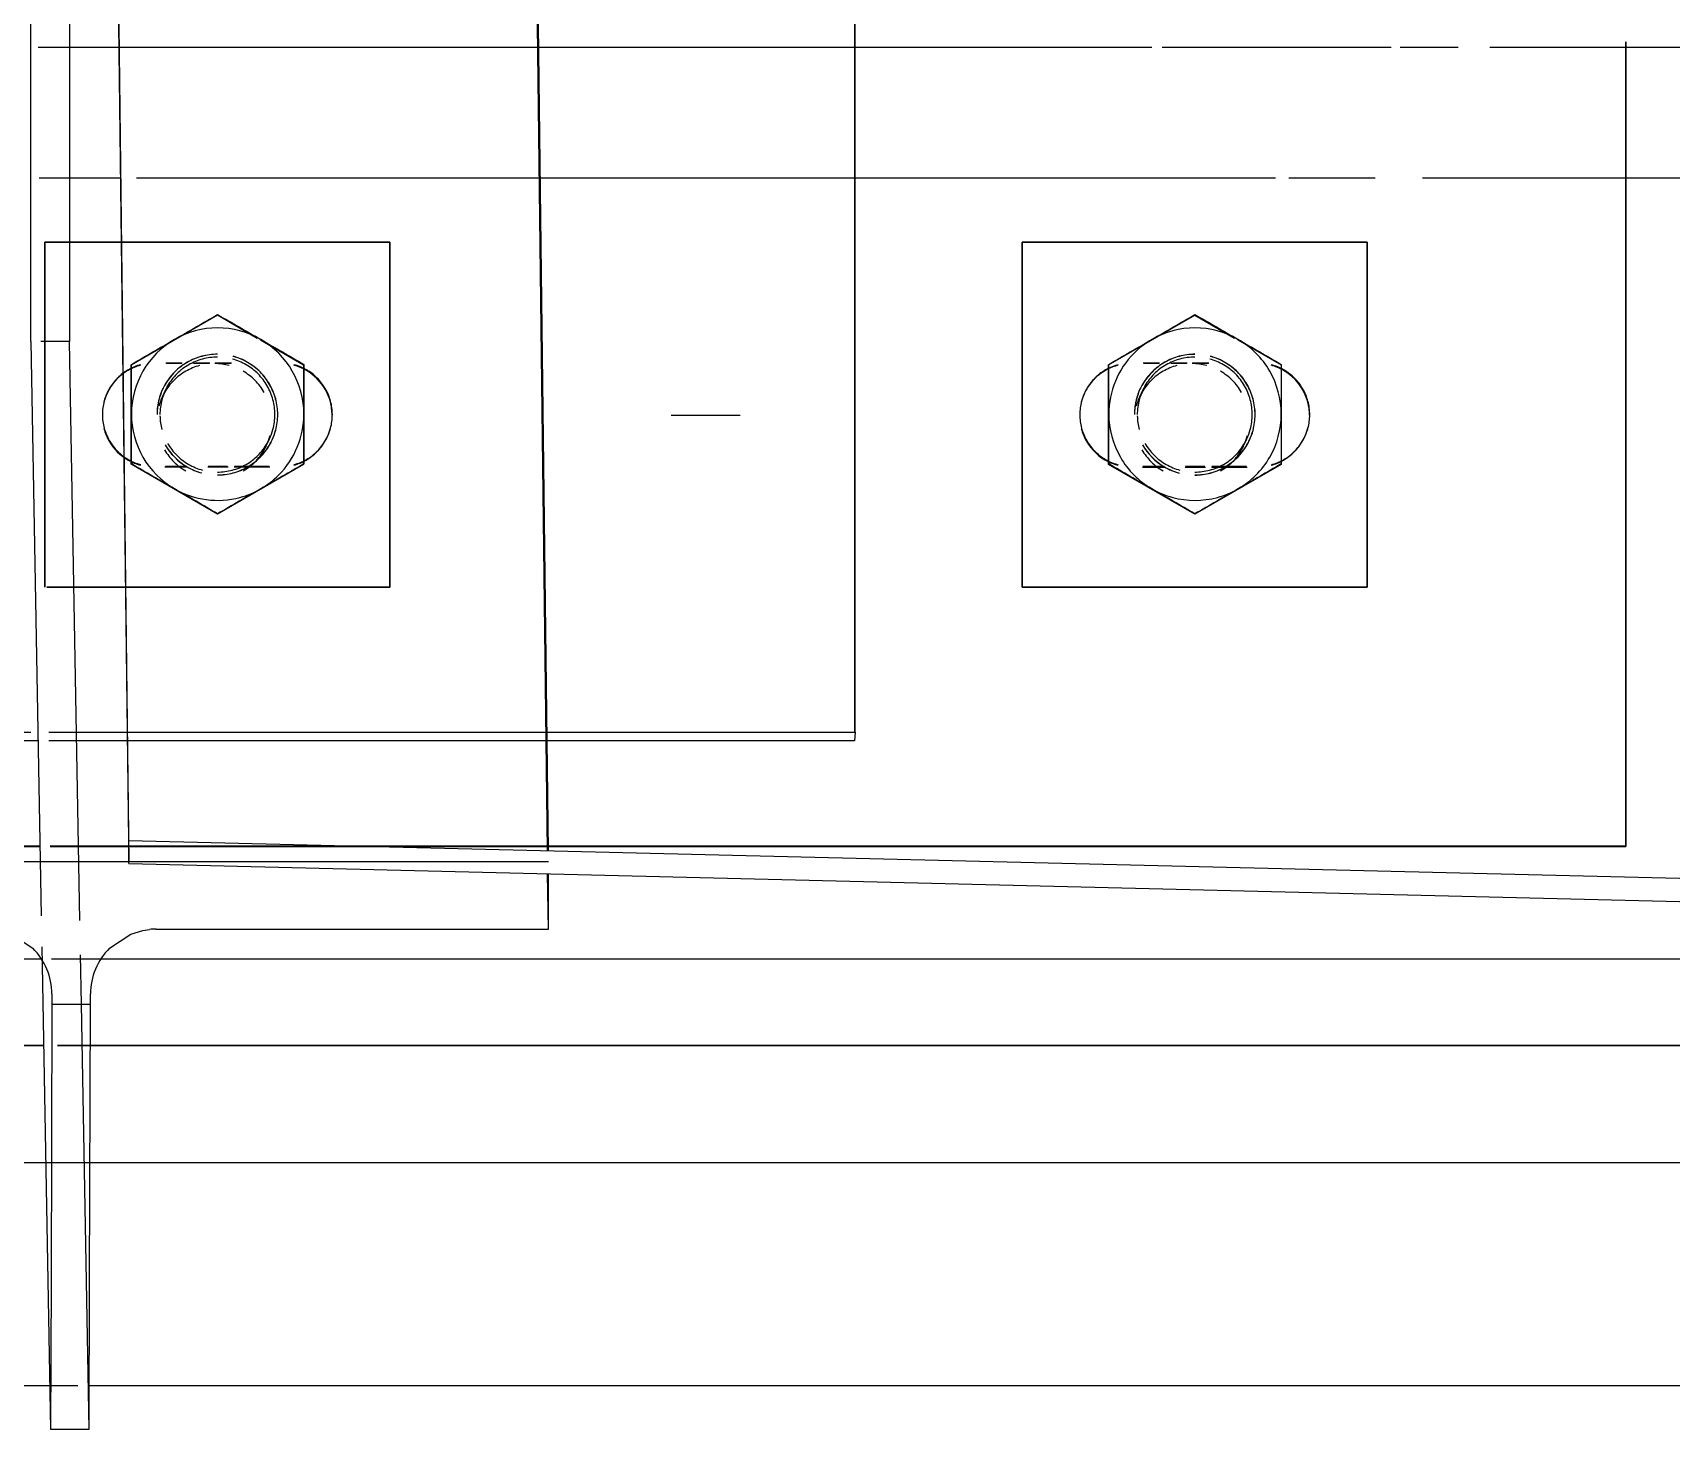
# Model space of a CAD drawing. Header units: metres. Extents: x -354 to -91, y 3 to 562.
# Drawn here: x -275.681 to -275.396, y 543.8072 to 544.0501 of the extents above; entities that cross this region are included whole.
import ezdxf

# ---------------------------------------------------------------- set-up
doc = ezdxf.new("R2010")
doc.units = ezdxf.units.M
doc.layers.add('A-GENM', color=7, linetype='Continuous', lineweight=25)

# ---------------------------------------------------------------- blocks, each defined once
blk = doc.blocks.new('T2DPAA-T2D-C3S-RW-M2D-100010_dwg-40802999-DRG-2873034 - CONSTRUCTION SEQUENCE STAGE A8')
at = {"color": 254, "lineweight": 25, "true_color": 0xd0d0d0}
for p, q in [((46.82781, -580.96727), (46.83144, -580.98093)), ((46.83144, -580.98093), (46.85017, -581.0514)), ((46.85022, -581.05158), (46.86431, -581.1046)), ((46.86431, -581.1046), (46.87757, -581.15449)), ((46.87803, -581.15625), (46.87911, -581.16028)), ((46.87911, -581.16028), (46.88827, -581.19475)), ((46.88867, -581.19627), (46.89125, -581.20597)), ((46.89267, -581.21132), (46.89875, -581.2342)), ((46.89875, -581.2342), (46.97926, -581.53715))]:
    blk.add_line(p, q, dxfattribs=at)
blk = doc.blocks.new('T2DPAA-T2D-PWC-RW-M2D-100010_RoadDesign_rvt-1-DRG-2873034 - CONSTRUCTION SEQUENCE STAGE A8')
at = {"color": 254, "lineweight": 25, "true_color": 0xd0d0d0, "rotation": 75.11694444444437}
blk.add_blockref('T2DPAA-T2D-C3S-RW-M2D-100010_dwg-40802999-DRG-2873034 - CONSTRUCTION SEQUENCE STAGE A8', (-1722.33704, 648.01046), dxfattribs=at)
blk = doc.blocks.new('T2D Feature Wall Adaptive V6 - 1_160 Slope-67391620-DRG-2873034 - CONSTRUCTION SEQUENCE STAGE A8')
at = {"layer": 'A-GENM', "color": 253, "true_color": 0xa3a3a3}
for p, q in [((-0.23874, -0.74797), (-0.23874, -0.89477)), ((-0.2, -0.89488), (-0.2, -0.74797)), ((-0.23874, -0.89477), (-0.23874, -0.89949)), ((-0.02875, -0.90696), (-0.02875, -0.89276)), ((-0.2, -0.90158), (-0.2, -0.89488)), ((-0.23875, -0.90147), (-0.23878, -1.48221)), ((-0.2, -1.48221), (-0.2, -0.90158)), ((-0.02875, -0.97988), (-0.02875, -0.90971)), ((-0.02876, -1.03465), (-0.02875, -0.97988)), ((-0.02876, -1.10778), (-0.02876, -1.03465)), ((-0.02876, -1.12512), (-0.02876, -1.11012)), ((-0.02877, -1.16875), (-0.02876, -1.13338)), ((-0.02879, -1.48221), (-0.02877, -1.16875))]:
    blk.add_line(p, q, dxfattribs=at)
blk = doc.blocks.new('Adaptive point Fascia Panel Bracket - Type T04-68493050-DRG-2873034 - CONSTRUCTION SEQUENCE STAGE A8')
at = {"layer": 'A-GENM', "color": 253, "true_color": 0xa3a3a3}
for p, q in [((-1148.55628, 543.90869), (-1148.55628, 544.04853)), ((-1148.55624, 544.04853), (-1148.55624, 543.90869)), ((-1148.83124, 544.0137), (-1148.83123, 544.01371)), ((-1148.83124, 543.98303), (-1148.83124, 544.0137)), ((-1148.81789, 544.01371), (-1148.83123, 544.01371)), ((-1148.83123, 544.01371), (-1148.83123, 543.98231)), ((-1148.83123, 544.0137), (-1148.81789, 544.0137)), ((-1148.77123, 544.01371), (-1148.81789, 544.01371)), ((-1148.81789, 544.0137), (-1148.77124, 544.0137)), ((-1148.77123, 544.01371), (-1148.77124, 544.0137)), ((-1148.77124, 544.0137), (-1148.77124, 543.95371)), ((-1148.77123, 543.95371), (-1148.77123, 544.01371)), ((-1148.66124, 544.01369), (-1148.66123, 544.01371)), ((-1148.66124, 543.95371), (-1148.66124, 544.01369)), ((-1148.60123, 544.01371), (-1148.66123, 544.01371)), ((-1148.66123, 544.01371), (-1148.66123, 543.95371)), ((-1148.66123, 544.01369), (-1148.60124, 544.01369)), ((-1148.60123, 544.01371), (-1148.60124, 544.01369)), ((-1148.60124, 544.01369), (-1148.60124, 543.95371)), ((-1148.60123, 543.95371), (-1148.60123, 544.01371)), ((-1148.81623, 543.99238), (-1148.80123, 544.00104)), ((-1148.80123, 544.00104), (-1148.8012, 544.0011)), ((-1148.80123, 544.00104), (-1148.7943, 543.99703)), ((-1148.64623, 543.99237), (-1148.63123, 544.00103)), ((-1148.63123, 544.00103), (-1148.6312, 544.0011)), ((-1148.63123, 544.00103), (-1148.6243, 543.99703)), ((-1148.79372, 543.9967), (-1148.78623, 543.99237)), ((-1148.62373, 543.9967), (-1148.61623, 543.99237)), ((-1148.81623, 543.99238), (-1148.8162, 543.99244)), ((-1148.81623, 543.97506), (-1148.81623, 543.99238)), ((-1148.81021, 543.9927), (-1148.80739, 543.9927)), ((-1148.80743, 543.9926), (-1148.81011, 543.9926)), ((-1148.80269, 543.9926), (-1148.8054, 543.9926)), ((-1148.80503, 543.9927), (-1148.80256, 543.9927)), ((-1148.79883, 543.9926), (-1148.80167, 543.9926)), ((-1148.8016, 543.9927), (-1148.79881, 543.9927)), ((-1148.7862, 543.99244), (-1148.78623, 543.99237)), ((-1148.78623, 543.99237), (-1148.78623, 543.97505)), ((-1148.64623, 543.99237), (-1148.6462, 543.99244)), ((-1148.64623, 543.97505), (-1148.64623, 543.99237)), ((-1148.64021, 543.99269), (-1148.63739, 543.99269)), ((-1148.63743, 543.99259), (-1148.64011, 543.99259)), ((-1148.63269, 543.99259), (-1148.6354, 543.99259)), ((-1148.63503, 543.99269), (-1148.63256, 543.99269)), ((-1148.62883, 543.99259), (-1148.63167, 543.99259)), ((-1148.6316, 543.99269), (-1148.62881, 543.99269)), ((-1148.6162, 543.99244), (-1148.61623, 543.99237)), ((-1148.61623, 543.99237), (-1148.61623, 543.97505)), ((-1148.81031, 543.9879), (-1148.81083, 543.98677)), ((-1148.64031, 543.9879), (-1148.64083, 543.98677)), ((-1148.72228, 543.98359), (-1148.71028, 543.98359)), ((-1148.83124, 543.95372), (-1148.83124, 543.98303)), ((-1148.83123, 543.98231), (-1148.83123, 543.95372)), ((-1148.79267, 543.97839), (-1148.79215, 543.97953)), ((-1148.62267, 543.97839), (-1148.62215, 543.97952)), ((-1148.81623, 543.97506), (-1148.8162, 543.97512)), ((-1148.80123, 543.96639), (-1148.81623, 543.97506)), ((-1148.78623, 543.97505), (-1148.80123, 543.96639)), ((-1148.78623, 543.97505), (-1148.7862, 543.97512)), ((-1148.64623, 543.97505), (-1148.6462, 543.97512)), ((-1148.63123, 543.96639), (-1148.64623, 543.97505)), ((-1148.61623, 543.97505), (-1148.63123, 543.96639)), ((-1148.61623, 543.97505), (-1148.6162, 543.97512)), ((-1148.81035, 543.9746), (-1148.80648, 543.9746)), ((-1148.80657, 543.9747), (-1148.81025, 543.9747)), ((-1148.80288, 543.9746), (-1148.79934, 543.9746)), ((-1148.79947, 543.9747), (-1148.80284, 543.9747)), ((-1148.79833, 543.9746), (-1148.79598, 543.9746)), ((-1148.79588, 543.9747), (-1148.79827, 543.9747)), ((-1148.79598, 543.9746), (-1148.79211, 543.9746)), ((-1148.79221, 543.9747), (-1148.79588, 543.9747)), ((-1148.64035, 543.97459), (-1148.63648, 543.97459)), ((-1148.63658, 543.97469), (-1148.64025, 543.97469)), ((-1148.63288, 543.97459), (-1148.62934, 543.97459)), ((-1148.62947, 543.97469), (-1148.63284, 543.97469)), ((-1148.62833, 543.97459), (-1148.62598, 543.97459)), ((-1148.62588, 543.97469), (-1148.62827, 543.97469)), ((-1148.62598, 543.97459), (-1148.62211, 543.97459)), ((-1148.62221, 543.97469), (-1148.62588, 543.97469)), ((-1148.80123, 543.96639), (-1148.8012, 543.96646)), ((-1148.63123, 543.96639), (-1148.6312, 543.96646)), ((-1148.83124, 543.9537), (-1148.83123, 543.95372)), ((-1148.83088, 543.95372), (-1148.81716, 543.95372)), ((-1148.81716, 543.9537), (-1148.83088, 543.9537)), ((-1148.81716, 543.95372), (-1148.77123, 543.95371)), ((-1148.77124, 543.9537), (-1148.81716, 543.9537)), ((-1148.77124, 543.9537), (-1148.77123, 543.95371)), ((-1148.66124, 543.95369), (-1148.66123, 543.95371)), ((-1148.66123, 543.95371), (-1148.60123, 543.95371)), ((-1148.60124, 543.95369), (-1148.66123, 543.95369)), ((-1148.60124, 543.95369), (-1148.60123, 543.95371)), ((-1148.83667, 543.9087), (-1148.83209, 543.9087)), ((-1148.83667, 543.9086), (-1148.83209, 543.9086)), ((-1148.83033, 543.9087), (-1148.81663, 543.9087)), ((-1148.83033, 543.9086), (-1148.81663, 543.9086)), ((-1148.81663, 543.9087), (-1148.77939, 543.9087)), ((-1148.81663, 543.9086), (-1148.7753, 543.9086)), ((-1148.77938, 543.9087), (-1148.7437, 543.9087)), ((-1148.77529, 543.9086), (-1148.7437, 543.9086)), ((-1148.7437, 543.9087), (-1148.55624, 543.90869)), ((-1148.7437, 543.9086), (-1148.55628, 543.90859)), ((-1148.55624, 543.90869), (-1148.55628, 543.90859))]:
    blk.add_line(p, q, dxfattribs=at)
for centre, major_axis, start_param, end_param in [((-1148.80119, 543.98379), (-0.01362, 0.00628), 5.144618, 5.668217), ((-1148.80119, 543.98379), (-0.01362, 0.00628), 4.62102, 5.144618), ((-1148.63119, 543.98379), (-0.01362, 0.00628), 5.144617, 5.668216), ((-1148.63119, 543.98379), (-0.01362, 0.00628), 4.621019, 5.144618), ((-1148.80119, 543.98379), (-0.01362, 0.00628), 5.668217, 6.715414), ((-1148.80119, 543.98379), (-0.01362, 0.00628), 3.573822, 4.62102), ((-1148.63119, 543.98379), (-0.01362, 0.00628), 5.668217, 5.930016), ((-1148.63119, 543.98379), (-0.01362, 0.00628), 4.09742, 4.621019), ((-1148.81228, 543.9836), (-0.00817, 0.00377), 5.406417, 5.668216), ((-1148.81224, 543.9837), (-0.00817, 0.00377), 5.406418, 5.668217), ((-1148.80124, 543.9837), (-0.00953, 0.0044), 5.668216, 5.930015), ((-1148.80123, 543.98371), (-0.00953, 0.0044), 5.668216, 5.930016), ((-1148.80123, 543.98371), (-0.00908, 0.00419), 5.668216, 5.930015), ((-1148.80175, 543.98258), (-0.00908, 0.00419), 5.406417, 5.668216), ((-1148.80123, 543.98371), (-0.00953, 0.0044), 5.406417, 5.668216), ((-1148.80124, 543.9837), (-0.00953, 0.0044), 5.406417, 5.667322), ((-1148.80123, 543.98371), (-0.00908, 0.00419), 5.406417, 5.668216), ((-1148.80123, 543.98371), (-0.00953, 0.0044), 5.144618, 5.406417), ((-1148.80124, 543.9837), (-0.00953, 0.0044), 5.144618, 5.405584), ((-1148.80123, 543.98371), (-0.00908, 0.00419), 5.144618, 5.406417), ((-1148.80175, 543.98258), (-0.00908, 0.00419), 4.882819, 5.138481), ((-1148.80123, 543.98371), (-0.00908, 0.00419), 4.621018, 4.881342), ((-1148.80123, 543.98371), (-0.00953, 0.0044), 4.621019, 4.881413), ((-1148.80124, 543.9837), (-0.00953, 0.0044), 4.35922, 4.881075), ((-1148.80123, 543.98371), (-0.00908, 0.00419), 4.35922, 4.621019), ((-1148.80123, 543.98371), (-0.00953, 0.0044), 4.359219, 4.621019), ((-1148.79028, 543.9836), (-0.00817, 0.00377), 3.835622, 4.882819), ((-1148.79024, 543.9837), (-0.00817, 0.00377), 4.62102, 4.882819), ((-1148.64224, 543.98369), (-0.00817, 0.00377), 5.406417, 5.612602), ((-1148.64228, 543.98359), (-0.00817, 0.00377), 5.406417, 5.607038), ((-1148.63119, 543.98379), (-0.01362, 0.00628), 5.930016, 6.715414), ((-1148.63124, 543.98369), (-0.00953, 0.0044), 5.668216, 5.930016), ((-1148.63123, 543.98371), (-0.00953, 0.0044), 5.668216, 5.930016), ((-1148.63123, 543.98371), (-0.00908, 0.00419), 5.668216, 5.930016), ((-1148.63175, 543.98258), (-0.00908, 0.00419), 5.406418, 5.668217), ((-1148.63123, 543.98371), (-0.00953, 0.0044), 5.406417, 5.668216), ((-1148.63124, 543.98369), (-0.00953, 0.0044), 5.406417, 5.667322), ((-1148.63123, 543.98371), (-0.00908, 0.00419), 5.406417, 5.668216), ((-1148.63123, 543.98371), (-0.00953, 0.0044), 5.144617, 5.406416), ((-1148.63124, 543.98369), (-0.00953, 0.0044), 5.144618, 5.405584), ((-1148.63123, 543.98371), (-0.00908, 0.00419), 5.144617, 5.406417), ((-1148.63175, 543.98258), (-0.00908, 0.00419), 4.882819, 5.13848), ((-1148.63123, 543.98371), (-0.00908, 0.00419), 4.621019, 4.881342), ((-1148.63123, 543.98371), (-0.00953, 0.0044), 4.621019, 4.881412), ((-1148.63124, 543.98369), (-0.00953, 0.0044), 4.359219, 4.881075), ((-1148.63123, 543.98371), (-0.00908, 0.00419), 4.359219, 4.621019), ((-1148.63123, 543.98371), (-0.00953, 0.0044), 4.359219, 4.621018), ((-1148.62028, 543.98359), (-0.00817, 0.00377), 4.621019, 4.882818), ((-1148.62024, 543.98369), (-0.00817, 0.00377), 4.621019, 4.882818), ((-1148.81228, 543.9836), (-0.00817, 0.00377), 5.930015, 6.453614), ((-1148.81224, 543.9837), (-0.00817, 0.00377), 5.930016, 6.191815), ((-1148.81228, 543.9836), (-0.00817, 0.00377), 5.668216, 5.930016), ((-1148.81224, 543.9837), (-0.00817, 0.00377), 5.668216, 5.930016), ((-1148.80124, 543.9837), (-0.00953, 0.0044), 5.930015, 6.713607), ((-1148.80175, 543.98258), (-0.00908, 0.00419), 5.930016, 6.191815), ((-1148.80123, 543.98371), (-0.00953, 0.0044), 5.930016, 6.191815), ((-1148.80123, 543.98371), (-0.00908, 0.00419), 5.930016, 6.191815), ((-1148.80175, 543.98258), (-0.00908, 0.00419), 5.668217, 5.930017), ((-1148.80175, 543.98258), (-0.00908, 0.00419), 4.35922, 4.621019), ((-1148.80175, 543.98258), (-0.00908, 0.00419), 4.097421, 4.359221), ((-1148.80123, 543.98371), (-0.00908, 0.00419), 4.09742, 4.359219), ((-1148.80124, 543.9837), (-0.00953, 0.0044), 4.09742, 4.35922), ((-1148.80123, 543.98371), (-0.00953, 0.0044), 4.097421, 4.35922), ((-1148.79024, 543.9837), (-0.00817, 0.00377), 4.359219, 4.621019), ((-1148.79024, 543.9837), (-0.00817, 0.00377), 4.09742, 4.359219), ((-1148.64228, 543.98359), (-0.00817, 0.00377), 5.607038, 6.453614), ((-1148.64224, 543.98369), (-0.00817, 0.00377), 5.930016, 6.191815), ((-1148.64224, 543.98369), (-0.00817, 0.00377), 5.668216, 5.930016), ((-1148.64224, 543.98369), (-0.00817, 0.00377), 5.612602, 5.668216), ((-1148.63124, 543.98369), (-0.00953, 0.0044), 5.930016, 6.713608), ((-1148.63175, 543.98258), (-0.00908, 0.00419), 5.930016, 6.191816), ((-1148.63123, 543.98371), (-0.00953, 0.0044), 5.930015, 6.191814), ((-1148.63123, 543.98371), (-0.00908, 0.00419), 5.930016, 6.191816), ((-1148.63175, 543.98258), (-0.00908, 0.00419), 5.668217, 5.930016), ((-1148.63175, 543.98258), (-0.00908, 0.00419), 4.35922, 4.62102), ((-1148.63175, 543.98258), (-0.00908, 0.00419), 4.097421, 4.35922), ((-1148.63123, 543.98371), (-0.00908, 0.00419), 4.09742, 4.359219), ((-1148.63124, 543.98369), (-0.00953, 0.0044), 4.097419, 4.359219), ((-1148.63123, 543.98371), (-0.00953, 0.0044), 4.09742, 4.359219), ((-1148.63119, 543.98379), (-0.01362, 0.00628), 3.573821, 4.09742), ((-1148.62028, 543.98359), (-0.00817, 0.00377), 3.83562, 4.621018), ((-1148.62024, 543.98369), (-0.00817, 0.00377), 4.35922, 4.62102), ((-1148.62024, 543.98369), (-0.00817, 0.00377), 4.09742, 4.35922), ((-1148.81224, 543.9837), (-0.00817, 0.00377), 0, 0.170429), ((-1148.81224, 543.9837), (-0.00817, 0.00377), 6.191816, 6.283186), ((-1148.80175, 543.98258), (-0.00908, 0.00419), 6.283184, 6.453614), ((-1148.80123, 543.98371), (-0.00953, 0.0044), 6.283185, 6.453614), ((-1148.80123, 543.98371), (-0.00908, 0.00419), 0, 0.170429), ((-1148.80175, 543.98258), (-0.00908, 0.00419), 6.191815, 6.283185), ((-1148.80123, 543.98371), (-0.00953, 0.0044), 6.191815, 6.283185), ((-1148.80123, 543.98371), (-0.00908, 0.00419), 6.191816, 6.283186), ((-1148.80123, 543.98371), (-0.00908, 0.00419), 3.835621, 4.09742), ((-1148.80124, 543.9837), (-0.00953, 0.0044), 3.83756, 4.097421), ((-1148.80123, 543.98371), (-0.00953, 0.0044), 3.835621, 4.09742), ((-1148.79024, 543.9837), (-0.00817, 0.00377), 3.835621, 4.09742), ((-1148.64224, 543.98369), (-0.00817, 0.00377), 6.283185, 6.453614), ((-1148.64224, 543.98369), (-0.00817, 0.00377), 6.191815, 6.283185), ((-1148.63175, 543.98258), (-0.00908, 0.00419), 0, 0.17043), ((-1148.63123, 543.98371), (-0.00953, 0.0044), 6.283185, 6.453614), ((-1148.63123, 543.98371), (-0.00908, 0.00419), 0, 0.17043), ((-1148.63175, 543.98258), (-0.00908, 0.00419), 6.191815, 6.283185), ((-1148.63123, 543.98371), (-0.00953, 0.0044), 6.191815, 6.283185), ((-1148.63123, 543.98371), (-0.00908, 0.00419), 6.191816, 6.283186), ((-1148.63123, 543.98371), (-0.00908, 0.00419), 3.83562, 4.09742), ((-1148.63124, 543.98369), (-0.00953, 0.0044), 3.837559, 4.09742), ((-1148.63123, 543.98371), (-0.00953, 0.0044), 3.835621, 4.09742), ((-1148.62024, 543.98369), (-0.00817, 0.00377), 3.835622, 4.097421), ((-1148.81224, 543.9837), (-0.00817, 0.00377), 0.17043, 0.432229), ((-1148.81224, 543.9837), (-0.00817, 0.00377), 0.432229, 0.694029), ((-1148.80119, 543.98379), (-0.01362, 0.00628), 0.432228, 1.479426), ((-1148.80123, 543.98371), (-0.00953, 0.0044), 0.170429, 0.432229), ((-1148.80123, 543.98371), (-0.00908, 0.00419), 0.170429, 0.432228), ((-1148.80123, 543.98371), (-0.00908, 0.00419), 3.573821, 3.835621), ((-1148.80123, 543.98371), (-0.00908, 0.00419), 3.312022, 3.573822), ((-1148.80123, 543.98371), (-0.00953, 0.0044), 3.573821, 3.835621), ((-1148.80124, 543.9837), (-0.00953, 0.0044), 3.575628, 3.835621), ((-1148.80123, 543.98371), (-0.00953, 0.0044), 3.312022, 3.573822), ((-1148.80124, 543.9837), (-0.00953, 0.0044), 3.313829, 3.573822), ((-1148.80119, 543.98379), (-0.01362, 0.00628), 2.788423, 3.573822), ((-1148.79028, 543.9836), (-0.00817, 0.00377), 3.573822, 3.835621), ((-1148.79024, 543.9837), (-0.00817, 0.00377), 3.573822, 3.835621), ((-1148.79024, 543.9837), (-0.00817, 0.00377), 3.312022, 3.573821), ((-1148.64224, 543.98369), (-0.00817, 0.00377), 0.17043, 0.432229), ((-1148.64224, 543.98369), (-0.00817, 0.00377), 0.432228, 0.694027), ((-1148.63119, 543.98379), (-0.01362, 0.00628), 0.432229, 0.955827), ((-1148.63123, 543.98371), (-0.00953, 0.0044), 0.170429, 0.432229), ((-1148.63123, 543.98371), (-0.00908, 0.00419), 0.17043, 0.432229), ((-1148.63123, 543.98371), (-0.00908, 0.00419), 3.573821, 3.83562), ((-1148.63123, 543.98371), (-0.00908, 0.00419), 3.312022, 3.573821), ((-1148.63123, 543.98371), (-0.00953, 0.0044), 3.573822, 3.835621), ((-1148.63124, 543.98369), (-0.00953, 0.0044), 3.575627, 3.83562), ((-1148.63123, 543.98371), (-0.00953, 0.0044), 3.312022, 3.573821), ((-1148.63124, 543.98369), (-0.00953, 0.0044), 3.313828, 3.573821), ((-1148.63119, 543.98379), (-0.01362, 0.00628), 3.050223, 3.573821), ((-1148.62028, 543.98359), (-0.00817, 0.00377), 3.57382, 3.83562), ((-1148.62024, 543.98369), (-0.00817, 0.00377), 3.573822, 3.835621), ((-1148.62024, 543.98369), (-0.00817, 0.00377), 3.312022, 3.573821), ((-1148.81228, 543.9836), (-0.00817, 0.00377), 0.694028, 0.955827), ((-1148.81224, 543.9837), (-0.00817, 0.00377), 0.694028, 0.955827), ((-1148.80123, 543.98371), (-0.00908, 0.00419), 0.454447, 0.694028), ((-1148.80123, 543.98371), (-0.00908, 0.00419), 3.141593, 3.312022), ((-1148.80124, 543.9837), (-0.00953, 0.0044), 3.141594, 3.312023), ((-1148.80123, 543.98371), (-0.00953, 0.0044), 3.141593, 3.312022), ((-1148.79028, 543.9836), (-0.00817, 0.00377), 2.526624, 3.312022), ((-1148.79024, 543.9837), (-0.00817, 0.00377), 3.141593, 3.312022), ((-1148.64228, 543.98359), (-0.00817, 0.00377), 0.694028, 0.955828), ((-1148.64224, 543.98369), (-0.00817, 0.00377), 0.694027, 0.955827), ((-1148.63123, 543.98371), (-0.00908, 0.00419), 0.454447, 0.694028), ((-1148.63123, 543.98371), (-0.00908, 0.00419), 3.141593, 3.312022), ((-1148.63124, 543.98369), (-0.00953, 0.0044), 3.141592, 3.312022), ((-1148.63123, 543.98371), (-0.00953, 0.0044), 3.141593, 3.312023), ((-1148.62028, 543.98359), (-0.00817, 0.00377), 2.526624, 3.312022), ((-1148.62024, 543.98369), (-0.00817, 0.00377), 3.141593, 3.312022), ((-1148.81228, 543.9836), (-0.00817, 0.00377), 0.955827, 1.479426), ((-1148.81224, 543.9837), (-0.00817, 0.00377), 0.955827, 1.217626), ((-1148.80124, 543.9837), (-0.00953, 0.0044), 0.955827, 1.479426), ((-1148.80123, 543.98371), (-0.00953, 0.0044), 0.955828, 1.217627), ((-1148.80123, 543.98371), (-0.00908, 0.00419), 0.955827, 1.217627), ((-1148.80124, 543.9837), (-0.00953, 0.0044), 2.265719, 3.050223), ((-1148.80123, 543.98371), (-0.00908, 0.00419), 2.788424, 3.050223), ((-1148.80123, 543.98371), (-0.00953, 0.0044), 2.788423, 3.050222), ((-1148.80175, 543.98258), (-0.00908, 0.00419), 3.050223, 3.141593), ((-1148.80175, 543.98258), (-0.00908, 0.00419), 3.141592, 3.312021), ((-1148.80123, 543.98371), (-0.00908, 0.00419), 3.050222, 3.141592), ((-1148.80124, 543.9837), (-0.00953, 0.0044), 3.050223, 3.141593), ((-1148.80123, 543.98371), (-0.00953, 0.0044), 3.050222, 3.141592), ((-1148.79024, 543.9837), (-0.00817, 0.00377), 2.788423, 3.050222), ((-1148.79024, 543.9837), (-0.00817, 0.00377), 3.050223, 3.141593), ((-1148.64228, 543.98359), (-0.00817, 0.00377), 0.955828, 1.540604), ((-1148.64224, 543.98369), (-0.00817, 0.00377), 0.955827, 1.217627), ((-1148.63124, 543.98369), (-0.00953, 0.0044), 0.955828, 1.479427), ((-1148.63123, 543.98371), (-0.00953, 0.0044), 0.955828, 1.217627), ((-1148.63123, 543.98371), (-0.00908, 0.00419), 0.955828, 1.217627), ((-1148.63124, 543.98369), (-0.00953, 0.0044), 2.265719, 3.050222), ((-1148.63123, 543.98371), (-0.00908, 0.00419), 2.788423, 3.050223), ((-1148.63123, 543.98371), (-0.00953, 0.0044), 2.788424, 3.050223), ((-1148.63175, 543.98258), (-0.00908, 0.00419), 3.050223, 3.141593), ((-1148.63175, 543.98258), (-0.00908, 0.00419), 3.141592, 3.312021), ((-1148.63123, 543.98371), (-0.00908, 0.00419), 3.050223, 3.141593), ((-1148.63124, 543.98369), (-0.00953, 0.0044), 3.050222, 3.141592), ((-1148.63123, 543.98371), (-0.00953, 0.0044), 3.050223, 3.141593), ((-1148.62024, 543.98369), (-0.00817, 0.00377), 2.788423, 3.050222), ((-1148.62024, 543.98369), (-0.00817, 0.00377), 3.050222, 3.141592), ((-1148.81224, 543.9837), (-0.00817, 0.00377), 1.217626, 1.479426), ((-1148.81228, 543.9836), (-0.00817, 0.00377), 1.479426, 1.741226), ((-1148.81224, 543.9837), (-0.00817, 0.00377), 1.479426, 1.741225), ((-1148.80175, 543.98258), (-0.00908, 0.00419), 0.955827, 1.217626), ((-1148.80175, 543.98258), (-0.00908, 0.00419), 1.217627, 1.479427), ((-1148.80123, 543.98371), (-0.00953, 0.0044), 1.217627, 1.479426), ((-1148.80123, 543.98371), (-0.00908, 0.00419), 1.217627, 1.479426), ((-1148.80123, 543.98371), (-0.00908, 0.00419), 1.479427, 1.741226), ((-1148.80123, 543.98371), (-0.00908, 0.00419), 2.264825, 2.526624), ((-1148.80175, 543.98258), (-0.00908, 0.00419), 2.526624, 2.788423), ((-1148.80123, 543.98371), (-0.00908, 0.00419), 2.526624, 2.788423), ((-1148.80123, 543.98371), (-0.00953, 0.0044), 2.526624, 2.788424), ((-1148.80175, 543.98258), (-0.00908, 0.00419), 2.788424, 3.050223), ((-1148.79028, 543.9836), (-0.00817, 0.00377), 2.264825, 2.526624), ((-1148.79024, 543.9837), (-0.00817, 0.00377), 2.264824, 2.526623), ((-1148.79024, 543.9837), (-0.00817, 0.00377), 2.526623, 2.788422), ((-1148.64224, 543.98369), (-0.00817, 0.00377), 1.217627, 1.479426), ((-1148.64224, 543.98369), (-0.00817, 0.00377), 1.479426, 1.535039), ((-1148.64224, 543.98369), (-0.00817, 0.00377), 1.535039, 1.741225), ((-1148.64228, 543.98359), (-0.00817, 0.00377), 1.540604, 1.741226), ((-1148.63119, 543.98379), (-0.01362, 0.00628), 0.955828, 1.479427), ((-1148.63175, 543.98258), (-0.00908, 0.00419), 0.955827, 1.217626), ((-1148.63175, 543.98258), (-0.00908, 0.00419), 1.217626, 1.479426), ((-1148.63123, 543.98371), (-0.00953, 0.0044), 1.217627, 1.479426), ((-1148.63123, 543.98371), (-0.00908, 0.00419), 1.217627, 1.479427), ((-1148.63123, 543.98371), (-0.00908, 0.00419), 1.479427, 1.741226), ((-1148.63123, 543.98371), (-0.00908, 0.00419), 2.264824, 2.526624), ((-1148.63175, 543.98258), (-0.00908, 0.00419), 2.526623, 2.788423), ((-1148.63123, 543.98371), (-0.00908, 0.00419), 2.526624, 2.788423), ((-1148.63123, 543.98371), (-0.00953, 0.0044), 2.526624, 2.788424), ((-1148.63175, 543.98258), (-0.00908, 0.00419), 2.788423, 3.050223), ((-1148.63119, 543.98379), (-0.01362, 0.00628), 2.788423, 3.050223), ((-1148.62028, 543.98359), (-0.00817, 0.00377), 2.264824, 2.526623), ((-1148.62024, 543.98369), (-0.00817, 0.00377), 2.264825, 2.526625), ((-1148.62024, 543.98369), (-0.00817, 0.00377), 2.526624, 2.788423), ((-1148.80123, 543.98371), (-0.00953, 0.0044), 1.479426, 1.741225), ((-1148.80124, 543.9837), (-0.00953, 0.0044), 1.480321, 1.741226), ((-1148.80123, 543.98371), (-0.00908, 0.00419), 2.003025, 2.264825), ((-1148.80123, 543.98371), (-0.00953, 0.0044), 2.003025, 2.264824), ((-1148.80124, 543.9837), (-0.00953, 0.0044), 2.003859, 2.264825), ((-1148.80123, 543.98371), (-0.00953, 0.0044), 2.264825, 2.526624), ((-1148.80119, 543.98379), (-0.01362, 0.00628), 2.526624, 2.788423), ((-1148.63123, 543.98371), (-0.00953, 0.0044), 1.479427, 1.741226), ((-1148.63124, 543.98369), (-0.00953, 0.0044), 1.480321, 1.741226), ((-1148.63123, 543.98371), (-0.00908, 0.00419), 2.003025, 2.264824), ((-1148.63123, 543.98371), (-0.00953, 0.0044), 2.003025, 2.264825), ((-1148.63124, 543.98369), (-0.00953, 0.0044), 2.003859, 2.264825), ((-1148.63123, 543.98371), (-0.00953, 0.0044), 2.264825, 2.526624), ((-1148.63119, 543.98379), (-0.01362, 0.00628), 2.526624, 2.788423), ((-1148.80119, 543.98379), (-0.01362, 0.00628), 1.479426, 2.264824), ((-1148.80119, 543.98379), (-0.01362, 0.00628), 2.264824, 2.526624), ((-1148.63119, 543.98379), (-0.01362, 0.00628), 1.479427, 1.741226), ((-1148.63119, 543.98379), (-0.01362, 0.00628), 2.264825, 2.526624), ((-1148.63119, 543.98379), (-0.01362, 0.00628), 1.741226, 2.264825)]:
    blk.add_ellipse(centre, major_axis=major_axis, ratio=0.999976, start_param=start_param, end_param=end_param, dxfattribs=at)
for points in [[(-1148.80869, 543.99678), (-1148.80743, 543.99751), (-1148.80492, 543.99896), (-1148.80243, 544.00039), (-1148.8012, 544.0011)], [(-1148.8012, 544.0011), (-1148.79995, 544.00039), (-1148.79746, 543.99896), (-1148.79495, 543.99751), (-1148.79369, 543.99678)], [(-1148.63869, 543.99678), (-1148.63743, 543.99751), (-1148.63492, 543.99895), (-1148.63244, 544.00039), (-1148.6312, 544.0011)], [(-1148.6312, 544.0011), (-1148.62995, 544.00039), (-1148.62746, 543.99895), (-1148.62495, 543.99751), (-1148.62369, 543.99678)], [(-1148.8162, 543.99244), (-1148.81495, 543.99316), (-1148.81246, 543.99461), (-1148.80995, 543.99606), (-1148.80869, 543.99678)], [(-1148.79369, 543.99678), (-1148.79243, 543.99606), (-1148.78992, 543.99461), (-1148.78744, 543.99316), (-1148.7862, 543.99244)], [(-1148.6462, 543.99244), (-1148.64495, 543.99316), (-1148.64246, 543.9946), (-1148.63995, 543.99605), (-1148.63869, 543.99678)], [(-1148.62369, 543.99678), (-1148.62243, 543.99605), (-1148.61992, 543.9946), (-1148.61744, 543.99316), (-1148.6162, 543.99244)], [(-1148.81619, 543.98379), (-1148.81619, 543.98525), (-1148.81619, 543.98814), (-1148.81619, 543.99101), (-1148.8162, 543.99244)], [(-1148.7862, 543.99244), (-1148.78619, 543.99101), (-1148.78619, 543.98814), (-1148.78619, 543.98525), (-1148.78619, 543.98379)], [(-1148.64619, 543.98813), (-1148.64619, 543.98958), (-1148.64619, 543.99101), (-1148.6462, 543.99244)], [(-1148.6162, 543.99244), (-1148.61619, 543.99101), (-1148.61619, 543.98814), (-1148.61619, 543.98524), (-1148.61619, 543.98379)], [(-1148.64619, 543.98379), (-1148.64619, 543.98524), (-1148.64619, 543.98669), (-1148.64619, 543.98813)], [(-1148.8162, 543.97512), (-1148.81619, 543.97656), (-1148.81619, 543.97944), (-1148.81619, 543.98234), (-1148.81619, 543.98379)], [(-1148.78619, 543.98379), (-1148.78619, 543.98234), (-1148.78619, 543.97944), (-1148.78619, 543.97656), (-1148.7862, 543.97512)], [(-1148.64619, 543.97944), (-1148.64619, 543.98089), (-1148.64619, 543.98234), (-1148.64619, 543.98379)], [(-1148.61619, 543.98379), (-1148.61619, 543.98234), (-1148.61619, 543.98089), (-1148.61619, 543.97944)], [(-1148.6462, 543.97512), (-1148.64619, 543.97656), (-1148.64619, 543.978), (-1148.64619, 543.97944)], [(-1148.61619, 543.97944), (-1148.61619, 543.978), (-1148.61619, 543.97656), (-1148.6162, 543.97512)], [(-1148.81246, 543.97297), (-1148.81371, 543.97369), (-1148.81495, 543.97441), (-1148.8162, 543.97512)], [(-1148.7862, 543.97512), (-1148.78744, 543.97441), (-1148.78992, 543.97298), (-1148.79243, 543.97153), (-1148.79369, 543.9708)], [(-1148.63869, 543.9708), (-1148.63995, 543.97153), (-1148.64246, 543.97297), (-1148.64495, 543.97441), (-1148.6462, 543.97512)], [(-1148.6162, 543.97512), (-1148.61744, 543.97441), (-1148.61992, 543.97297), (-1148.62243, 543.97153), (-1148.62369, 543.9708)], [(-1148.80869, 543.9708), (-1148.80995, 543.97153), (-1148.81121, 543.97225), (-1148.81246, 543.97297)], [(-1148.8012, 543.96646), (-1148.80243, 543.96718), (-1148.80492, 543.96863), (-1148.80743, 543.97008), (-1148.80869, 543.9708)], [(-1148.79369, 543.9708), (-1148.79495, 543.97008), (-1148.79746, 543.96863), (-1148.79995, 543.96718), (-1148.8012, 543.96646)], [(-1148.6312, 543.96646), (-1148.63244, 543.96718), (-1148.63492, 543.96862), (-1148.63743, 543.97007), (-1148.63869, 543.9708)], [(-1148.62369, 543.9708), (-1148.62495, 543.97007), (-1148.62746, 543.96862), (-1148.62995, 543.96718), (-1148.6312, 543.96646)]]:
    blk.add_open_spline(points, degree=3, dxfattribs=at)
blk = doc.blocks.new('PLATE ph - PLATE ph-V57-DRG-2873034 - CONSTRUCTION SEQUENCE STAGE A8')
at = {"layer": 'A-GENM', "color": 253, "true_color": 0xa3a3a3}
for p, q in [((-1148.97033, 544.20838), (-1148.97043, 544.20689)), ((-1148.97043, 543.92699), (-1148.97043, 544.20689)), ((-1148.84029, 544.20838), (-1148.97033, 544.20838)), ((-1148.97033, 544.20838), (-1148.97033, 543.92849)), ((-1148.97033, 544.20689), (-1148.91331, 544.20689)), ((-1148.91331, 544.20689), (-1148.84027, 544.20688)), ((-1148.82025, 544.20838), (-1148.84029, 544.20838)), ((-1148.84027, 544.20688), (-1148.82023, 544.20688)), ((-1148.69033, 544.20837), (-1148.82025, 544.20838)), ((-1148.82023, 544.20688), (-1148.74732, 544.20688)), ((-1148.74732, 544.20688), (-1148.69043, 544.20688)), ((-1148.69043, 544.20688), (-1148.69033, 544.20837)), ((-1148.69043, 544.20688), (-1148.69043, 543.92847)), ((-1148.69033, 543.92847), (-1148.69033, 544.20837)), ((-1148.97043, 543.92699), (-1148.97033, 543.92849)), ((-1148.90992, 543.92699), (-1148.97043, 543.92699)), ((-1148.97033, 543.92849), (-1148.90994, 543.92848)), ((-1148.90994, 543.92848), (-1148.83689, 543.92848)), ((-1148.83687, 543.92699), (-1148.90992, 543.92699)), ((-1148.83689, 543.92848), (-1148.83368, 543.92848)), ((-1148.83242, 543.92699), (-1148.83687, 543.92699)), ((-1148.83057, 543.92848), (-1148.81686, 543.92848)), ((-1148.81684, 543.92698), (-1148.83056, 543.92699)), ((-1148.81686, 543.92848), (-1148.74394, 543.92848)), ((-1148.74392, 543.92698), (-1148.81684, 543.92698)), ((-1148.74394, 543.92848), (-1148.69033, 543.92847)), ((-1148.69043, 543.92698), (-1148.74392, 543.92698)), ((-1148.69033, 543.92847), (-1148.69043, 543.92698))]:
    blk.add_line(p, q, dxfattribs=at)
blk = doc.blocks.new('SCR_NE_2 - SCR_NE_2-66993712-DRG-2873034 - CONSTRUCTION SEQUENCE STAGE A8')
at = {"layer": 'A-GENM', "color": 253, "true_color": 0xa3a3a3}
for p, q in [((-1.08621, -0.3047), (-1.08996, 0.00389)), ((-1.08989, -0.00594), (-1.08621, -0.30841)), ((-1.08621, -0.30866), (-1.08621, -0.3047)), ((-0.36462, -0.32232), (-1.08621, -0.3047)), ((-1.08621, -0.30866), (0.02109, -0.33569))]:
    blk.add_line(p, q, dxfattribs=at)
blk = doc.blocks.new('POST_2060_1B_310UB - 1B-68560611-DRG-2873034 - CONSTRUCTION SEQUENCE STAGE A8')
at = {"layer": 'A-GENM', "color": 253, "true_color": 0xa3a3a3}
for p, q in [((-1148.91333, 544.1964), (-1148.91333, 544.20838)), ((-1148.91333, 544.20838), (-1148.84029, 544.20838)), ((-1148.90974, 543.9121), (-1148.91333, 544.20838)), ((-1148.84029, 544.20838), (-1148.82025, 544.20838)), ((-1148.82025, 544.20838), (-1148.74733, 544.20837)), ((-1148.74733, 544.20837), (-1148.74733, 544.19639)), ((-1148.74733, 544.20837), (-1148.74369, 543.90782)), ((-1148.90989, 543.9121), (-1148.91333, 544.1964)), ((-1148.84508, 544.1964), (-1148.91319, 544.1964)), ((-1148.8428, 544.19616), (-1148.84508, 544.1964)), ((-1148.84069, 544.1955), (-1148.8428, 544.19616)), ((-1148.83699, 544.19297), (-1148.84013, 544.19512)), ((-1148.82009, 544.19543), (-1148.82368, 544.19297)), ((-1148.81783, 544.19617), (-1148.81998, 544.1955)), ((-1148.81558, 544.1964), (-1148.81783, 544.19617)), ((-1148.74733, 544.19639), (-1148.81558, 544.1964)), ((-1148.74383, 543.90783), (-1148.74733, 544.19639)), ((-1148.83368, 543.99645), (-1148.83368, 544.18483)), ((-1148.82698, 544.18483), (-1148.82698, 543.99645)), ((-1148.83368, 543.99645), (-1148.83187, 543.89654)), ((-1148.82698, 543.99645), (-1148.83197, 543.99645)), ((-1148.82515, 543.89574), (-1148.82698, 543.99645)), ((-1148.90984, 543.90814), (-1148.90989, 543.9121)), ((-1148.90969, 543.90814), (-1148.90974, 543.9121)), ((-1148.90967, 543.89423), (-1148.90984, 543.90814)), ((-1148.81663, 543.9059), (-1148.90967, 543.9059)), ((-1148.90967, 543.9059), (-1148.90967, 543.89423)), ((-1148.74367, 543.9059), (-1148.81663, 543.9059)), ((-1148.74367, 543.89422), (-1148.74379, 543.90387)), ((-1148.74367, 543.89422), (-1148.74367, 543.90387)), ((-1148.90967, 543.89423), (-1148.84142, 543.89423)), ((-1148.84142, 543.89423), (-1148.8392, 543.89401)), ((-1148.8392, 543.89401), (-1148.83706, 543.89337)), ((-1148.83706, 543.89337), (-1148.83336, 543.89093)), ((-1148.81998, 543.89092), (-1148.81628, 543.89337)), ((-1148.81628, 543.89337), (-1148.81419, 543.894)), ((-1148.81419, 543.894), (-1148.81306, 543.89417)), ((-1148.81192, 543.89423), (-1148.74367, 543.89422)), ((-1148.83177, 543.89115), (-1148.83024, 543.80725)), ((-1148.82489, 543.88117), (-1148.82504, 543.88974)), ((-1148.83002, 543.88117), (-1148.83017, 543.83297)), ((-1148.83002, 543.88295), (-1148.83002, 543.88117)), ((-1148.83002, 543.88117), (-1148.82332, 543.88117)), ((-1148.82354, 543.80725), (-1148.82489, 543.88117)), ((-1148.82347, 543.83297), (-1148.82332, 543.88117)), ((-1148.82332, 543.88117), (-1148.82332, 543.88295)), ((-1148.83017, 543.83297), (-1148.83024, 543.80725)), ((-1148.82354, 543.80725), (-1148.82347, 543.83297)), ((-1148.83024, 543.80725), (-1148.82354, 543.80725))]:
    blk.add_line(p, q, dxfattribs=at)
for centre, start_param, end_param in [((-1148.81192, 543.88295), 1.608839, 1.658881), ((-1148.81192, 543.88295), 1.558796, 1.608839), ((-1148.84142, 543.88295), 6.271174, 7.056595), ((-1148.81192, 543.88295), 2.344183, 3.129604)]:
    blk.add_ellipse(centre, major_axis=(0.0114, 0.00013), ratio=0.989161, start_param=start_param, end_param=end_param, dxfattribs=at)
for points in [[(-1148.83557, 544.1912), (-1148.83598, 544.19183), (-1148.83645, 544.19242), (-1148.83699, 544.19297)], [(-1148.83368, 544.18483), (-1148.83369, 544.18636), (-1148.83427, 544.18933), (-1148.83592, 544.19187), (-1148.83699, 544.19297)], [(-1148.82368, 544.19297), (-1148.82421, 544.19242), (-1148.82469, 544.19183), (-1148.8251, 544.1912)], [(-1148.83454, 544.18922), (-1148.83482, 544.18991), (-1148.83516, 544.19057), (-1148.83557, 544.1912)], [(-1148.8339, 544.18708), (-1148.83405, 544.18782), (-1148.83426, 544.18853), (-1148.83454, 544.18922)], [(-1148.82613, 544.18922), (-1148.82641, 544.18853), (-1148.82662, 544.18782), (-1148.82676, 544.18708)], [(-1148.8251, 544.1912), (-1148.8255, 544.19057), (-1148.82585, 544.18991), (-1148.82613, 544.18922)], [(-1148.83368, 544.18483), (-1148.83369, 544.18559), (-1148.83376, 544.18635), (-1148.8339, 544.18708)], [(-1148.82676, 544.18708), (-1148.82691, 544.18635), (-1148.82698, 544.18559), (-1148.82698, 544.18483)]]:
    blk.add_open_spline(points, degree=3, dxfattribs=at)
blk = doc.blocks.new('Barrier-Precast-MPB-03-B - Typical-68654142-DRG-2873034 - CONSTRUCTION SEQUENCE STAGE A8')
at = {"layer": 'A-GENM', "color": 253, "true_color": 0xa3a3a3}
for p, q in [((-0.57945, 2.53911), (-0.57946, 2.39355)), ((-0.57946, 2.39355), (-0.57945, 2.53911)), ((-0.56447, 2.39382), (-0.56446, 2.53911)), ((-0.56446, 2.39382), (-0.56445, 2.53911)), ((-0.57946, 2.39114), (-0.57946, 2.38544)), ((-0.57946, 2.38544), (-0.57946, 2.39114)), ((-0.5645, 1.69809), (-0.56447, 2.39219)), ((-0.5645, 1.69831), (-0.56446, 2.39219)), ((-0.57946, 2.38544), (-0.57952, 1.27141)), ((-0.57952, 1.27141), (-0.57946, 2.38544))]:
    blk.add_line(p, q, dxfattribs=at)
blk = doc.blocks.new('T2DPAA-T2D-C3S-RS-M3D-100334_rvt-1-DRG-2873034 - CONSTRUCTION SEQUENCE STAGE A8')
at = {"layer": 'A-GENM', "color": 253, "lineweight": 25, "true_color": 0xa3a3a3}
for name, p, rotation in [('Barrier-Precast-MPB-03-B - Typical-68654142-DRG-2873034 - CONSTRUCTION SEQUENCE STAGE A8', (-1146.43794, 544.4536), 90.00318263021131), ('SCR_NE_2 - SCR_NE_2-66993712-DRG-2873034 - CONSTRUCTION SEQUENCE STAGE A8', (-1147.73041, 544.21425), 359.9971736856663), ('T2D Feature Wall Adaptive V6 - 1_160 Slope-67391620-DRG-2873034 - CONSTRUCTION SEQUENCE STAGE A8', (-1149.72499, 544.0536), 90.00003478594982)]:
    blk.add_blockref(name, p, dxfattribs=dict(at, rotation=rotation))
for name in ['Adaptive point Fascia Panel Bracket - Type T04-68493050-DRG-2873034 - CONSTRUCTION SEQUENCE STAGE A8', 'PLATE ph - PLATE ph-V57-DRG-2873034 - CONSTRUCTION SEQUENCE STAGE A8', 'POST_2060_1B_310UB - 1B-68560611-DRG-2873034 - CONSTRUCTION SEQUENCE STAGE A8']:
    blk.add_blockref(name, (0, 0), dxfattribs=at)

msp = doc.modelspace()

# ---------------------------------------------------------------- block references
at = {"lineweight": 5}
for name in ['T2DPAA-T2D-C3S-RS-M3D-100334_rvt-1-DRG-2873034 - CONSTRUCTION SEQUENCE STAGE A8', 'T2DPAA-T2D-PWC-RW-M2D-100010_RoadDesign_rvt-1-DRG-2873034 - CONSTRUCTION SEQUENCE STAGE A8']:
    msp.add_blockref(name, (873.15239, 0), dxfattribs=at)

doc.saveas('drawing.dxf')
